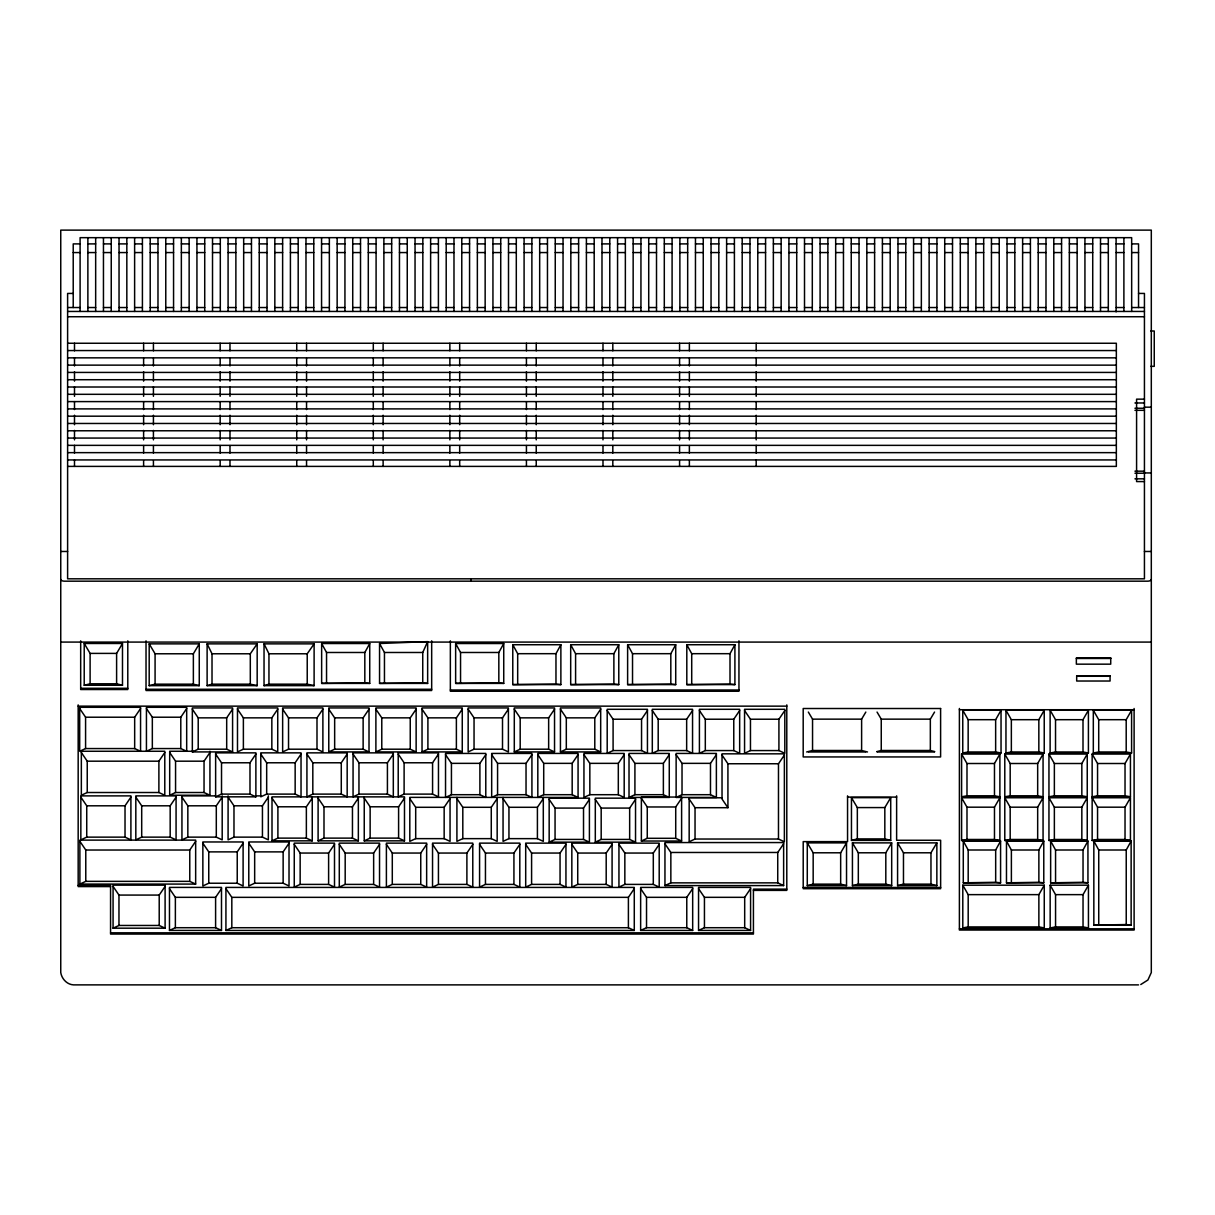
<?xml version="1.0" encoding="UTF-8"?>
<svg xmlns="http://www.w3.org/2000/svg" width="1215" height="1215" viewBox="0 0 1215 1215"><rect width="100%" height="100%" fill="white"/><g stroke="black" fill="none" stroke-linecap="round" stroke-linejoin="round"><path stroke-width="1.5" d="M427.65 683.407L422.744 682.876L422.744 652.485L427.65 641.626L379.551 643.525L379.551 683.407L427.65 683.407L427.65 641.626M369.74 683.407L364.819 682.876L364.819 652.485L369.74 643.525L321.641 643.525L321.641 683.407L369.74 683.407L369.74 643.525M503.739 683.407L498.833 682.876L498.833 652.485L503.739 643.525L455.64 643.525L455.64 683.407L503.739 683.407L503.739 643.525M560.874 684.607L555.969 684.075L555.969 653.685L560.874 644.725L512.776 644.725L512.776 684.607L560.874 684.607L560.874 644.725M618.784 684.607L613.879 684.075L613.879 653.685L618.784 644.725L570.686 644.725L570.686 684.607L618.784 684.607L618.784 644.725M675.722 684.607L670.817 684.075L670.817 653.685L675.722 644.725L627.623 644.725L627.623 684.607L675.722 684.607L675.722 644.725M734.908 684.607L730.002 684.075L730.002 653.685L734.908 644.725L686.809 644.725L686.809 684.607L734.908 684.607L734.908 644.725M1000.583 882.819L995.677 882.287L995.677 849.999L1000.583 841.038L963.282 841.038L963.282 882.819L1000.583 882.819L1000.583 841.038M1043.776 882.819L1038.871 882.287L1038.871 849.999L1043.776 841.038L1006.476 841.038L1006.476 882.819L1043.776 882.819L1043.776 841.038M1087.941 882.819L1083.036 882.287L1083.036 849.999L1087.941 841.038L1050.641 841.038L1050.641 882.819L1087.941 882.819L1087.941 841.038M1131.135 925.086L1126.229 924.554L1126.229 849.999L1131.135 841.038L1093.834 841.038L1093.834 925.086L1131.135 925.086L1131.135 841.038M1001.038 752.981L995.647 751.979L995.647 719.69L1001.038 710.243L962.766 710.243L962.766 752.981L1001.038 752.981L1001.038 710.243M999.884 796.797L994.477 795.795L994.477 763.506L999.884 754.059L961.597 754.059L961.597 796.797L999.884 796.797L999.884 754.059M1044.232 752.981L1038.84 751.979L1038.84 719.69L1044.232 710.243L1005.959 710.243L1005.959 752.981L1044.232 752.981L1044.232 710.243M999.884 840.476L994.477 839.474L994.477 807.185L999.884 797.754L961.597 797.754L961.597 840.476L999.884 840.476L999.884 797.754M1043.062 796.797L1037.671 795.795L1037.671 763.506L1043.062 754.059L1004.79 754.059L1004.79 796.797L1043.062 796.797L1043.062 754.059M1088.412 752.981L1083.005 751.979L1083.005 719.69L1088.412 710.243L1050.125 710.243L1050.125 752.981L1088.412 752.981L1088.412 710.243M1043.062 840.476L1037.671 839.474L1037.671 807.185L1043.062 797.754L1004.79 797.754L1004.79 840.476L1043.062 840.476L1043.062 797.754M1087.243 796.797L1081.836 795.795L1081.836 763.506L1087.243 754.059L1048.955 754.059L1048.955 796.797L1087.243 796.797L1087.243 754.059M1131.59 752.981L1126.199 751.979L1126.199 719.69L1131.59 710.243L1093.318 710.243L1093.318 752.981L1131.59 752.981L1131.59 710.243M1087.243 840.476L1081.836 839.474L1081.836 807.185L1087.243 797.754L1048.955 797.754L1048.955 840.476L1087.243 840.476L1087.243 797.754M1044.262 927.926L1038.871 926.924L1038.871 894.635L1044.262 885.188L962.796 885.188L962.796 927.926L1044.262 927.926L1044.262 885.188M1130.436 796.797L1125.029 795.795L1125.029 763.506L1130.436 754.059L1092.148 754.059L1092.148 796.797L1130.436 796.797L1130.436 754.059M1130.436 840.476L1125.029 839.474L1125.029 807.185L1130.436 797.754L1092.148 797.754L1092.148 840.476L1130.436 840.476L1130.436 797.754M1088.443 927.926L1083.036 926.924L1083.036 894.635L1088.443 885.188L1050.155 885.188L1050.155 927.926L1088.443 927.926L1088.443 885.188M122.487 685.26L116.61 683.787L116.61 653.397L122.487 643.479L84.215 643.479L84.215 685.26L122.487 685.26L122.487 643.479M199.26 685.64L193.367 684.167L193.367 653.776L199.26 643.859L149.187 643.859L149.187 685.64L199.26 685.64L199.26 643.859M867.51 751.964L861.617 750.49L861.617 719.143L865.824 712.066M846.536 885.614L840.659 884.14L840.659 852.793L846.536 842.876L807.276 842.876L807.276 885.614L846.536 885.614L846.536 842.876M934.76 751.599L930.341 750.49L930.341 719.143L934.548 712.066M890.717 840.4L884.824 838.912L884.824 807.58L890.717 797.663L851.457 797.663L851.457 840.4L890.717 840.4L890.717 797.663M891.688 885.614L885.811 884.14L885.811 852.793L891.688 842.876L852.429 842.876L852.429 885.614L891.688 885.614L891.688 842.876M936.856 885.614L930.963 884.14L930.963 852.793L936.856 842.876L897.581 842.876L897.581 885.614L936.856 885.614L936.856 842.876M134.668 748.562L85.582 748.562L79.689 751.28L79.689 707.297L140.56 707.297L140.56 751.28L134.668 748.562L134.668 717.215L140.56 708.542M180.792 748.562L152.331 748.562L146.438 751.28L146.438 707.297L186.685 707.297L186.685 751.28L180.792 748.562L180.792 717.215L186.685 708.542M125.023 837.135L86.736 837.135L80.843 839.854L80.843 795.886L130.901 795.886L130.901 839.854L125.023 837.135L125.023 805.803L130.901 797.131M158.892 792.514L87.237 792.514L81.344 795.248L81.344 751.265L164.784 751.265L164.784 795.248L158.892 792.514L158.892 761.182L164.784 752.51M232.581 751.918L192.335 751.918L192.335 707.935L232.581 707.935L232.581 751.918L226.689 749.199L226.689 717.852L232.581 709.18M170.176 837.135L141.699 837.135L135.822 839.854L135.822 795.886L176.069 795.886L176.069 839.854L170.176 837.135L170.176 805.803L176.069 797.131M209.937 751.265L209.937 795.248L204.044 792.514L204.044 761.182L209.937 752.51M271.841 749.199L243.38 749.199L237.487 751.918L237.487 707.935L277.734 707.935L277.734 751.918L271.841 749.199L271.841 717.852L277.734 709.18M222.193 795.886L222.193 839.854L216.3 837.135L216.3 805.803L222.193 797.131M165.103 928.184L113.071 928.184L113.071 885.158L165.103 885.158L165.103 928.184L159.211 925.466L159.211 895.075L165.103 886.388M195.661 884.08L79.886 884.08L79.886 840.112L195.661 840.112L195.661 884.08L189.768 881.361L189.768 850.029L195.661 841.342M255.879 796.827L215.632 796.827L215.632 752.86L255.879 752.86L255.879 796.827L249.986 794.109L249.986 762.777L255.879 754.09M316.993 749.199L288.532 749.199L282.639 751.918L282.639 707.935L322.886 707.935L322.886 751.918L316.993 749.199L316.993 717.852L322.886 709.18M268.333 795.886L268.333 839.854L262.44 837.135L262.44 805.803L268.333 797.131M295.154 794.109L266.677 794.109L260.785 796.827L260.785 752.86L301.031 752.86L301.031 796.827L295.154 794.109L295.154 762.777L301.031 754.09M237.229 883.229L208.752 883.229L202.859 885.948L202.859 841.965L243.106 841.965L243.106 885.948L237.229 883.229L237.229 851.882L243.106 843.21M221.495 930.432L169.477 930.432L169.477 887.406L221.495 887.406L221.495 930.432L215.602 927.713L215.602 897.323L221.495 888.651M369.011 751.918L328.779 751.918L328.779 707.935L369.011 707.935L369.011 751.918L363.133 749.199L363.133 717.852L369.011 709.18M312.255 796.873L312.255 840.841L306.362 838.122L306.362 806.79L312.255 798.103M341.278 794.109L312.817 794.109L306.924 796.827L306.924 752.86L347.171 752.86L347.171 796.827L341.278 794.109L341.278 762.777L347.171 754.09M283.141 883.229L254.664 883.229L248.786 885.948L248.786 841.965L289.018 841.965L289.018 885.948L283.141 883.229L283.141 851.882L289.018 843.21M416.137 751.918L375.891 751.918L375.891 707.935L416.137 707.935L416.137 751.918L410.245 749.199L410.245 717.852L416.137 709.18M358.349 796.873L358.349 840.841L352.456 838.122L352.456 806.79L358.349 798.103M387.418 794.109L358.957 794.109L353.064 796.827L353.064 752.86L393.311 752.86L393.311 796.827L387.418 794.109L387.418 762.777L393.311 754.09M328.612 884.399L300.151 884.399L294.258 887.117L294.258 843.134L334.505 843.134L334.505 887.117L328.612 884.399L328.612 853.051L334.505 844.379M462.262 751.918L422.03 751.918L422.03 707.935L462.262 707.935L462.262 751.918L456.384 749.199L456.384 717.852L462.262 709.18M312.255 840.841L272.008 840.841L272.008 796.873L404.489 796.873L404.489 840.841L398.596 838.122L398.596 806.79L404.489 798.103M432.57 794.109L404.109 794.109L398.216 796.827L398.216 752.86L438.463 752.86L438.463 796.827L432.57 794.109L432.57 762.777L438.463 754.09M373.643 884.399L345.182 884.399L339.289 887.117L339.289 843.134L379.536 843.134L379.536 887.117L373.643 884.399L373.643 853.051L379.536 844.379M502.509 749.199L474.047 749.199L468.155 751.918L468.155 707.935L508.402 707.935L508.402 751.918L502.509 749.199L502.509 717.852L508.402 709.18M450.051 797.374L450.051 841.357L444.158 838.639L444.158 807.292L450.051 798.62M479.895 794.701L451.433 794.701L445.541 797.42L445.541 753.437L485.787 753.437L485.787 797.42L479.895 794.701L479.895 763.354L485.787 754.682M420.755 884.399L392.293 884.399L386.4 887.117L386.4 843.134L426.647 843.134L426.647 887.117L420.755 884.399L420.755 853.051L426.647 844.379M554.541 751.918L514.294 751.918L514.294 707.935L554.541 707.935L554.541 751.918L548.648 749.199L548.648 717.852L554.541 709.18M497.163 797.374L497.163 841.357L491.27 838.639L491.27 807.292L497.163 798.62M526.034 794.701L497.573 794.701L491.68 797.42L491.68 753.437L531.927 753.437L531.927 797.42L526.034 794.701L526.034 763.354L531.927 754.682M466.894 884.399L438.433 884.399L432.54 887.117L432.54 843.134L472.787 843.134L472.787 887.117L466.894 884.399L466.894 853.051L472.787 844.379M600.681 751.918L560.434 751.918L560.434 707.935L600.681 707.935L600.681 751.918L594.788 749.199L594.788 717.852L600.681 709.18M543.302 797.374L543.302 841.357L537.41 838.639L537.41 807.292L543.302 798.62M572.174 794.701L543.712 794.701L537.82 797.42L537.82 753.437L578.067 753.437L578.067 797.42L572.174 794.701L572.174 763.354L578.067 754.682M513.93 884.399L485.453 884.399L479.576 887.117L479.576 843.134L519.807 843.134L519.807 887.117L513.93 884.399L513.93 853.051L519.807 844.379M641.55 750.566L613.089 750.566L607.196 753.285L607.196 709.302L647.443 709.302L647.443 753.285L641.55 750.566L641.55 719.219L647.443 710.547M589.412 842.147L549.165 842.147L549.165 798.164L589.412 798.164L589.412 842.147L583.519 839.428L583.519 808.081L589.412 799.409M618.313 794.701L589.837 794.701L583.944 797.42L583.944 753.437L624.191 753.437L624.191 797.42L618.313 794.701L618.313 763.354L624.191 754.682M560.054 884.399L531.593 884.399L525.7 887.117L525.7 843.134L565.947 843.134L565.947 887.117L560.054 884.399L560.054 853.051L565.947 844.379M686.657 750.566L658.196 750.566L652.303 753.285L652.303 709.302L692.55 709.302L692.55 753.285L686.657 750.566L686.657 719.219L692.55 710.547M635.536 842.147L595.304 842.147L595.304 798.164L635.536 798.164L635.536 842.147L629.659 839.428L629.659 808.081L635.536 799.409M669.268 797.42L629.021 797.42L629.021 753.437L669.268 753.437L669.268 797.42L663.375 794.701L663.375 763.354L669.268 754.682M606.194 884.399L577.732 884.399L571.84 887.117L571.84 843.134L612.087 843.134L612.087 887.117L606.194 884.399L606.194 853.051L612.087 844.379M733.769 750.566L705.308 750.566L699.415 753.285L699.415 709.302L739.662 709.302L739.662 753.285L733.769 750.566L733.769 719.219L739.662 710.547M681.615 841.023L641.368 841.023L641.368 797.055L681.615 797.055L681.615 841.023L675.722 838.304L675.722 806.973L681.615 798.285M716.379 797.42L676.132 797.42L676.132 753.437L716.379 753.437L716.379 797.42L710.486 794.701L710.486 763.354L716.379 754.682M653.306 884.399L624.844 884.399L618.951 887.117L618.951 843.134L659.198 843.134L659.198 887.117L653.306 884.399L653.306 853.051L659.198 844.379M634.276 930.447L225.929 930.447L225.929 887.421L634.276 887.421L634.276 930.447L628.398 927.728L628.398 897.338L634.276 888.651M778.921 750.566L750.46 750.566L744.567 753.285L744.567 709.302L784.814 709.302L784.814 753.285L778.921 750.566L778.921 719.219L784.814 710.547M692.672 930.432L640.639 930.432L640.639 887.406L692.672 887.406L692.672 930.432L686.779 927.713L686.779 897.323L692.672 888.651M689.163 799.03L695.041 807.702L727.922 807.702L722.029 799.03L722.029 753.832L784.374 753.832L784.374 841.752L778.481 839.033L778.481 763.749L784.374 755.077M750.581 930.432L698.549 930.432L698.549 887.406L750.581 887.406L750.581 930.432L744.689 927.713L744.689 897.323L750.581 888.651M783.629 885.583L664.954 885.583L664.954 842.557L783.629 842.557L783.629 885.583L777.737 882.865L777.737 852.474L783.629 843.787M257.17 685.64L250.305 684.167L250.305 653.776L257.17 643.859L207.112 643.859L207.112 685.64L257.17 685.64L257.17 643.859M314.108 685.64L307.228 684.167L307.228 653.776L314.108 643.859L264.035 643.859L264.035 685.64L314.108 685.64L314.108 643.859M192.335 751.918L198.212 749.199L226.689 749.199M193.474 751.265L169.69 751.265L169.69 795.248L175.567 792.514L204.044 792.514M215.632 796.827L221.525 794.109L249.986 794.109M328.779 751.918L334.657 749.199L363.133 749.199M79.886 884.08L85.779 881.361L189.768 881.361M216.3 837.135L187.839 837.135L181.946 839.854L181.946 795.886L214.873 795.886M375.891 751.918L381.783 749.199L410.245 749.199M262.44 837.135L233.979 837.135L228.086 839.854L228.086 795.886M422.03 751.918L427.908 749.199L456.384 749.199M272.008 840.841L277.901 838.122L306.362 838.122M113.071 928.184L118.964 925.466L159.211 925.466M318.102 796.873L318.102 840.841L323.995 838.122L352.456 838.122M514.294 751.918L520.187 749.199L548.648 749.199M169.477 930.432L175.37 927.713L215.602 927.713M364.242 796.873L364.242 840.841L370.135 838.122L398.596 838.122M560.434 751.918L566.312 749.199L594.788 749.199M444.158 838.639L415.697 838.639L409.804 841.357L409.804 797.374L578.067 797.42M225.929 930.447L231.822 927.728L628.398 927.728M491.27 838.639L462.809 838.639L456.916 841.357L456.916 797.374M537.41 838.639L508.948 838.639L503.056 841.357L503.056 797.374M629.021 797.42L634.913 794.701L663.375 794.701M549.165 842.147L555.058 839.428L583.519 839.428M676.132 797.42L682.025 794.701L710.486 794.701M595.304 842.147L601.182 839.428L629.659 839.428M641.368 841.023L647.261 838.304L675.722 838.304M778.481 839.033L695.041 839.033L689.163 841.752L689.163 797.784L722.029 797.784M664.954 885.583L670.847 882.865L777.737 882.865M640.639 930.432L646.532 927.713L686.779 927.713M698.549 930.432L704.442 927.713L744.689 927.713M207.112 685.64L212.017 684.167L250.305 684.167M264.035 685.64L268.955 684.167L307.228 684.167M84.215 685.26L90.107 683.787L116.61 683.787M149.187 685.64L155.08 684.167L193.367 684.167M806.654 751.964L812.546 750.49L861.617 750.49M876.835 751.599L881.255 750.49L930.341 750.49M851.457 840.4L857.334 838.912L884.824 838.912M807.276 885.614L813.169 884.14L840.659 884.14M852.429 885.614L858.322 884.14L885.811 884.14M897.581 885.614L903.474 884.14L930.963 884.14M1140.779 984.53L1147.902 980.004L1151.304 972.562L1151.304 230.121L60.75 230.121L60.75 972.562C61.752 978.85 66.947 984.53 73.492 984.879L1138.561 984.879M962.766 752.981L968.158 751.979L995.647 751.979M1005.959 752.981L1011.351 751.979L1038.84 751.979M1050.125 752.981L1055.531 751.979L1083.005 751.979M1093.318 752.981L1098.709 751.979L1126.199 751.979M961.597 796.797L966.988 795.795L994.477 795.795M1004.79 796.797L1010.181 795.795L1037.671 795.795M1048.955 796.797L1054.362 795.795L1081.836 795.795M1092.148 796.797L1097.555 795.795L1125.029 795.795M961.597 840.476L966.988 839.474L994.477 839.474M1004.79 840.476L1010.181 839.474L1037.671 839.474M1048.955 840.476L1054.362 839.474L1081.836 839.474M1092.148 840.476L1097.555 839.474L1125.029 839.474M962.796 927.926L968.188 926.924L1038.871 926.924M1050.155 927.926L1055.562 926.924L1083.036 926.924M321.641 683.407L364.819 682.876M379.551 683.407L422.744 682.876M455.64 683.407L498.833 682.876M512.776 684.607L555.969 684.075M570.686 684.607L613.879 684.075M627.623 684.607L670.817 684.075M686.809 684.607L730.002 684.075M963.282 882.819L995.677 882.287M1006.476 882.819L1038.871 882.287M1050.641 882.819L1083.036 882.287M1093.834 925.086L1126.229 924.554M80.099 243.896L73.219 243.896L73.219 307.532M87.875 243.896L95.666 243.896M103.457 243.896L111.248 243.896M119.04 243.896L126.831 243.896M134.622 243.896L142.413 243.896M150.204 243.896L157.98 243.896M165.772 243.896L173.563 243.896M181.354 243.896L189.145 243.896M196.936 243.896L204.728 243.896M212.519 243.896L220.31 243.896M228.086 243.896L235.877 243.896M243.668 243.896L251.459 243.896M259.251 243.896L267.042 243.896M274.833 243.896L282.624 243.896M290.415 243.896L298.191 243.896M305.983 243.896L313.774 243.896M321.565 243.896L329.356 243.896M337.147 243.896L344.939 243.896M352.73 243.896L360.521 243.896M368.297 243.896L376.088 243.896M383.879 243.896L391.67 243.896M399.462 243.896L407.253 243.896M415.044 243.896L422.835 243.896M430.626 243.896L438.402 243.896M446.194 243.896L453.985 243.896M461.776 243.896L469.567 243.896M477.358 243.896L485.149 243.896M492.941 243.896L500.732 243.896M508.508 243.896L516.299 243.896M524.09 243.896L531.881 243.896M539.673 243.896L547.464 243.896M555.255 243.896L563.046 243.896M570.837 243.896L578.613 243.896M586.405 243.896L594.196 243.896M601.987 243.896L609.778 243.896M617.569 243.896L625.361 243.896M633.152 243.896L640.943 243.896M648.719 243.896L656.51 243.896M664.301 243.896L672.092 243.896M679.884 243.896L687.675 243.896M695.466 243.896L703.257 243.896M711.048 243.896L718.824 243.896M726.616 243.896L734.407 243.896M742.198 243.896L749.989 243.896M757.78 243.896L765.572 243.896M773.363 243.896L781.154 243.896M788.93 243.896L796.721 243.896M804.512 243.896L812.303 243.896M820.095 243.896L827.886 243.896M835.677 243.896L843.468 243.896M851.244 243.896L859.035 243.896M866.827 243.896L874.618 243.896M882.409 243.896L890.2 243.896M897.991 243.896L905.783 243.896M913.574 243.896L921.35 243.896M929.141 243.896L936.932 243.896M944.723 243.896L952.514 243.896M960.306 243.896L968.097 243.896M975.888 243.896L983.679 243.896M991.455 243.896L999.246 243.896M1007.038 243.896L1014.829 243.896M1022.62 243.896L1030.411 243.896M1038.202 243.896L1045.994 243.896M1053.785 243.896L1061.561 243.896M1069.352 243.896L1077.143 243.896M1084.934 243.896L1092.725 243.896M1100.517 243.896L1108.308 243.896M1116.099 243.896L1123.89 243.896M1131.666 243.896L1138.546 243.896L1138.546 307.532M73.219 252.568L80.099 252.568M87.875 252.568L95.666 252.568M103.457 252.568L111.248 252.568M119.04 252.568L126.831 252.568M134.622 252.568L142.413 252.568M150.204 252.568L157.98 252.568M165.772 252.568L173.563 252.568M181.354 252.568L189.145 252.568M196.936 252.568L204.728 252.568M212.519 252.568L220.31 252.568M228.086 252.568L235.877 252.568M243.668 252.568L251.459 252.568M259.251 252.568L267.042 252.568M274.833 252.568L282.624 252.568M290.415 252.568L298.191 252.568M305.983 252.568L313.774 252.568M321.565 252.568L329.356 252.568M337.147 252.568L344.939 252.568M352.73 252.568L360.521 252.568M368.297 252.568L376.088 252.568M383.879 252.568L391.67 252.568M399.462 252.568L407.253 252.568M415.044 252.568L422.835 252.568M430.626 252.568L438.402 252.568M446.194 252.568L453.985 252.568M461.776 252.568L469.567 252.568M477.358 252.568L485.149 252.568M492.941 252.568L500.732 252.568M508.508 252.568L516.299 252.568M524.09 252.568L531.881 252.568M539.673 252.568L547.464 252.568M555.255 252.568L563.046 252.568M570.837 252.568L578.613 252.568M586.405 252.568L594.196 252.568M601.987 252.568L609.778 252.568M617.569 252.568L625.361 252.568M633.152 252.568L640.943 252.568M648.719 252.568L656.51 252.568M664.301 252.568L672.092 252.568M679.884 252.568L687.675 252.568M695.466 252.568L703.257 252.568M711.048 252.568L718.824 252.568M726.616 252.568L734.407 252.568M742.198 252.568L749.989 252.568M757.78 252.568L765.572 252.568M773.363 252.568L781.154 252.568M788.93 252.568L796.721 252.568M804.512 252.568L812.303 252.568M820.095 252.568L827.886 252.568M835.677 252.568L843.468 252.568M851.244 252.568L859.035 252.568M866.827 252.568L874.618 252.568M882.409 252.568L890.2 252.568M897.991 252.568L905.783 252.568M913.574 252.568L921.35 252.568M929.141 252.568L936.932 252.568M944.723 252.568L952.514 252.568M960.306 252.568L968.097 252.568M975.888 252.568L983.679 252.568M991.455 252.568L999.246 252.568M1007.038 252.568L1014.829 252.568M1022.62 252.568L1030.411 252.568M1038.202 252.568L1045.994 252.568M1053.785 252.568L1061.561 252.568M1069.352 252.568L1077.143 252.568M1084.934 252.568L1092.725 252.568M1100.517 252.568L1108.308 252.568M1116.099 252.568L1123.89 252.568M1131.666 252.568L1138.546 252.568M73.219 293.438L67.615 293.438L67.615 578.811L1144.439 578.811L1144.439 293.438L1138.546 293.438M67.615 307.532L80.099 307.532M87.875 307.532L95.666 307.532M103.457 307.532L111.248 307.532M119.04 307.532L126.831 307.532M134.622 307.532L142.413 307.532M150.204 307.532L157.98 307.532M165.772 307.532L173.563 307.532M181.354 307.532L189.145 307.532M196.936 307.532L204.728 307.532M212.519 307.532L220.31 307.532M228.086 307.532L235.877 307.532M243.668 307.532L251.459 307.532M259.251 307.532L267.042 307.532M274.833 307.532L282.624 307.532M290.415 307.532L298.191 307.532M305.983 307.532L313.774 307.532M321.565 307.532L329.356 307.532M337.147 307.532L344.939 307.532M352.73 307.532L360.521 307.532M368.297 307.532L376.088 307.532M383.879 307.532L391.67 307.532M399.462 307.532L407.253 307.532M415.044 307.532L422.835 307.532M430.626 307.532L438.402 307.532M446.194 307.532L453.985 307.532M461.776 307.532L469.567 307.532M477.358 307.532L485.149 307.532M492.941 307.532L500.732 307.532M508.508 307.532L516.299 307.532M524.09 307.532L531.881 307.532M539.673 307.532L547.464 307.532M555.255 307.532L563.046 307.532M570.837 307.532L578.613 307.532M586.405 307.532L594.196 307.532M601.987 307.532L609.778 307.532M617.569 307.532L625.361 307.532M633.152 307.532L640.943 307.532M648.719 307.532L656.51 307.532M664.301 307.532L672.092 307.532M679.884 307.532L687.675 307.532M695.466 307.532L703.257 307.532M711.048 307.532L718.824 307.532M726.616 307.532L734.407 307.532M742.198 307.532L749.989 307.532M757.78 307.532L765.572 307.532M773.363 307.532L781.154 307.532M788.93 307.532L796.721 307.532M804.512 307.532L812.303 307.532M820.095 307.532L827.886 307.532M835.677 307.532L843.468 307.532M851.244 307.532L859.035 307.532M866.827 307.532L874.618 307.532M882.409 307.532L890.2 307.532M897.991 307.532L905.783 307.532M913.574 307.532L921.35 307.532M929.141 307.532L936.932 307.532M944.723 307.532L952.514 307.532M960.306 307.532L968.097 307.532M975.888 307.532L983.679 307.532M991.455 307.532L999.246 307.532M1007.038 307.532L1014.829 307.532M1022.62 307.532L1030.411 307.532M1038.202 307.532L1045.994 307.532M1053.785 307.532L1061.561 307.532M1069.352 307.532L1077.143 307.532M1084.934 307.532L1092.725 307.532M1100.517 307.532L1108.308 307.532M1116.099 307.532L1123.89 307.532M1131.666 307.532L1144.439 307.532M67.615 311.45L1144.439 311.45M67.615 316.735L1144.439 316.735M1150.818 330.996L1154.25 330.996L1154.25 366.338L1150.818 366.338M67.615 343.253L1116.342 343.253L1116.342 466.393L67.615 466.393M67.615 350.558L1116.342 350.558M67.615 357.848L1116.342 357.848M67.615 365.138L1116.342 365.138M67.615 372.428L1116.342 372.428M67.615 379.718L1116.342 379.718M67.615 387.008L1116.342 387.008M67.615 394.313L1116.342 394.313M1144.439 399.158L1136.587 399.158L1136.587 481.58L1144.439 481.58M67.615 401.603L1116.342 401.603M1134.947 402.97L1144.439 402.97M1144.439 407.177L1151.304 407.177M1134.947 408.255L1144.439 408.255M67.615 408.893L1116.342 408.893M1134.947 410.321L1144.439 410.321M67.615 416.183L1116.342 416.183M67.615 423.473L1116.342 423.473M67.615 430.778L1116.342 430.778M67.615 438.068L1116.342 438.068M67.615 445.358L1116.342 445.358M67.615 452.648L1116.342 452.648M67.615 459.938L1116.342 459.938M1134.947 471.177L1144.439 471.177M1144.439 472.939L1151.304 472.939M1134.947 473.227L1144.439 473.227M1134.947 478.831L1144.439 478.831M60.75 551.473L67.615 551.473M1144.439 551.473L1151.304 551.473M60.75 642.082L1151.304 642.082M321.641 643.525L326.546 652.485L364.819 652.485M379.551 643.525L384.456 652.485L422.744 652.485M455.64 643.525L460.546 652.485L498.833 652.485M84.215 643.479L90.107 653.397L116.61 653.397M149.187 643.859L155.08 653.776L193.367 653.776M207.112 643.859L212.017 653.776L250.305 653.776M264.035 643.859L268.955 653.776L307.228 653.776M512.776 644.725L517.681 653.685L555.969 653.685M570.686 644.725L575.591 653.685L613.879 653.685M627.623 644.725L632.529 653.685L670.817 653.685M686.809 644.725L691.715 653.685L730.002 653.685M1076.353 658.469L1110.723 658.469M1076.687 676.269L1110.07 676.269M80.676 688.282L127.788 688.282M146.028 689.269L431.674 689.269M450.355 689.999L738.948 689.999M78.17 706.143L786.788 706.143M959.394 709.727L1134.111 709.727M79.689 708.542L85.582 717.215L134.668 717.215M146.438 708.542L152.331 717.215L180.792 717.215M192.335 709.18L198.212 717.852L226.689 717.852M237.487 709.18L243.38 717.852L271.841 717.852M282.639 709.18L288.532 717.852L316.993 717.852M328.779 709.18L334.657 717.852L363.133 717.852M375.891 709.18L381.783 717.852L410.245 717.852M422.03 709.18L427.908 717.852L456.384 717.852M468.155 709.18L474.047 717.852L502.509 717.852M514.294 709.18L520.187 717.852L548.648 717.852M560.434 709.18L566.312 717.852L594.788 717.852M607.196 710.547L613.089 719.219L641.55 719.219M652.303 710.547L658.196 719.219L686.657 719.219M699.415 710.547L705.308 719.219L733.769 719.219M744.567 710.547L750.46 719.219L778.921 719.219M808.34 712.066L812.546 719.143L861.617 719.143M877.048 712.066L881.255 719.143L930.341 719.143M962.766 710.243L968.158 719.69L995.647 719.69M1005.959 710.243L1011.351 719.69L1038.84 719.69M1050.125 710.243L1055.531 719.69L1083.005 719.69M1093.318 710.243L1098.709 719.69L1126.199 719.69M808.491 751.964L865.672 751.964M877.215 751.964L934.381 751.964M81.344 752.51L87.237 761.182L158.892 761.182M169.69 752.51L175.567 761.182L204.044 761.182M215.632 754.09L221.525 762.777L249.986 762.777M260.785 754.09L266.677 762.777L295.154 762.777M306.924 754.09L312.817 762.777L341.278 762.777M353.064 754.09L358.957 762.777L387.418 762.777M398.216 754.09L404.109 762.777L432.57 762.777M445.541 754.682L451.433 763.354L479.895 763.354M491.68 754.682L497.573 763.354L526.034 763.354M537.82 754.682L543.712 763.354L572.174 763.354M583.944 754.682L589.837 763.354L618.313 763.354M629.021 754.682L634.913 763.354L663.375 763.354M676.132 754.682L682.025 763.354L710.486 763.354M961.597 754.059L966.988 763.506L994.477 763.506M1004.79 754.059L1010.181 763.506L1037.671 763.506M1048.955 754.059L1054.362 763.506L1081.836 763.506M1092.148 754.059L1097.555 763.506L1125.029 763.506M722.029 755.077L727.922 763.749L778.481 763.749M169.69 795.248L209.937 795.248M255.53 795.886L261.012 795.886M847.554 797.086L896.624 797.086M80.843 797.131L86.736 805.803L125.023 805.803M135.822 797.131L141.699 805.803L170.176 805.803M181.946 797.131L187.839 805.803L216.3 805.803M228.086 797.131L233.979 805.803L262.44 805.803M272.008 798.103L277.901 806.79L306.362 806.79M318.102 798.103L323.995 806.79L352.456 806.79M364.242 798.103L370.135 806.79L398.596 806.79M641.368 798.285L647.261 806.973L675.722 806.973M409.804 798.62L415.697 807.292L444.158 807.292M456.916 798.62L462.809 807.292L491.27 807.292M503.056 798.62L508.948 807.292L537.41 807.292M961.597 797.754L966.988 807.185L994.477 807.185M1004.79 797.754L1010.181 807.185L1037.671 807.185M1048.955 797.754L1054.362 807.185L1081.836 807.185M1092.148 797.754L1097.555 807.185L1125.029 807.185M851.457 797.663L857.334 807.58L884.824 807.58M549.165 799.409L555.058 808.081L583.519 808.081M595.304 799.409L601.182 808.081L629.659 808.081M318.102 840.841L358.349 840.841M364.242 840.841L404.489 840.841M79.886 841.342L85.779 850.029L189.768 850.029M963.282 841.038L968.188 849.999L995.677 849.999M1006.476 841.038L1011.381 849.999L1038.871 849.999M1050.641 841.038L1055.562 849.999L1083.036 849.999M1093.834 841.038L1098.74 849.999L1126.229 849.999M202.859 843.21L208.752 851.882L237.229 851.882M248.786 843.21L254.664 851.882L283.141 851.882M664.954 843.787L670.847 852.474L777.737 852.474M807.276 842.876L813.169 852.793L840.659 852.793M852.429 842.876L858.322 852.793L885.811 852.793M897.581 842.876L903.474 852.793L930.963 852.793M294.258 844.379L300.151 853.051L328.612 853.051M339.289 844.379L345.182 853.051L373.643 853.051M386.4 844.379L392.293 853.051L420.755 853.051M432.54 844.379L438.433 853.051L466.894 853.051M479.576 844.379L485.453 853.051L513.93 853.051M525.7 844.379L531.593 853.051L560.054 853.051M571.84 844.379L577.732 853.051L606.194 853.051M618.951 844.379L624.844 853.051L653.306 853.051M78.17 885.34L110.565 885.34L110.565 934.062L753.422 934.062L753.422 889.137L786.788 889.137M110.565 886.586L78.17 886.586L78.17 704.897M803.206 887.466L940.638 887.466M753.422 890.382L786.788 890.382L786.788 704.897M962.796 885.188L968.188 894.635L1038.871 894.635M1050.155 885.188L1055.562 894.635L1083.036 894.635M113.071 886.388L118.964 895.075L159.211 895.075M169.477 888.651L175.37 897.323L215.602 897.323M225.929 888.651L231.822 897.338L628.398 897.338M640.639 888.651L646.532 897.323L686.779 897.323M698.549 888.651L704.442 897.323L744.689 897.323M959.394 928.807L1134.111 928.807M110.565 932.816L753.422 932.816M1134.111 708.482L1134.111 930.037L959.394 930.037L959.394 708.482M1131.666 311.45L1131.666 237.669L80.099 237.669L80.099 311.45M1123.89 237.669L1123.89 311.45M1116.099 237.669L1116.099 311.875M1108.308 237.669L1108.308 311.45M1100.517 237.669L1100.517 311.45M1098.74 849.999L1098.74 924.554M1098.709 719.69L1098.709 751.979M1097.555 763.506L1097.555 795.795M1097.555 807.185L1097.555 839.474M1092.725 237.669L1092.725 311.45M1084.934 237.669L1084.934 311.45M1077.143 237.669L1077.143 311.45M1069.352 237.669L1069.352 311.45M1061.561 237.669L1061.561 311.45M1055.531 719.69L1055.531 751.979M1055.562 849.999L1055.562 882.287M1055.562 894.635L1055.562 926.924M1054.362 763.506L1054.362 795.795M1054.362 807.185L1054.362 839.474M1053.785 237.669L1053.785 311.45M1045.994 237.669L1045.994 311.45M1038.202 237.669L1038.202 311.45M1030.411 237.669L1030.411 311.45M1022.62 237.669L1022.62 311.45M1014.829 237.669L1014.829 311.45M1011.351 719.69L1011.351 751.979M1011.381 849.999L1011.381 882.287M1010.181 763.506L1010.181 795.795M1010.181 807.185L1010.181 839.474M1007.038 237.669L1007.038 311.45M999.246 237.669L999.246 311.45M991.455 237.669L991.455 311.45M983.679 237.669L983.679 311.45M975.888 237.669L975.888 311.45M968.158 719.69L968.158 751.979M968.188 849.999L968.188 882.287M968.188 894.635L968.188 926.924M968.097 237.669L968.097 311.45M966.988 763.506L966.988 795.795M966.988 807.185L966.988 839.474M960.306 237.669L960.306 311.45M952.514 237.669L952.514 311.45M944.723 237.669L944.723 311.45M936.932 237.669L936.932 311.45M929.141 237.669L929.141 311.45M921.35 237.669L921.35 311.45M913.574 237.669L913.574 311.45M905.783 237.669L905.783 311.45M903.474 852.793L903.474 884.14M897.991 237.669L897.991 311.45M896.624 795.84L896.624 840.264L940.638 840.264L940.638 888.697L803.206 888.697L803.206 841.63L847.554 841.63L847.554 795.84M890.2 237.669L890.2 311.45M882.409 237.669L882.409 311.45M881.255 719.143L881.255 750.49M874.618 237.669L874.618 311.45M866.827 237.669L866.827 311.45M859.035 237.669L859.035 311.45M858.322 852.793L858.322 884.14M857.334 807.58L857.334 838.912M851.244 237.669L851.244 311.45M843.468 237.669L843.468 311.45M835.677 237.669L835.677 311.45M827.886 237.669L827.886 311.45M820.095 237.669L820.095 311.45M813.169 852.793L813.169 884.14M812.546 719.143L812.546 750.49M812.303 237.669L812.303 311.45M804.512 237.669L804.512 311.45M796.721 237.669L796.721 311.45M788.93 237.669L788.93 311.45M781.154 237.669L781.154 311.45M773.363 237.669L773.363 311.45M765.572 237.669L765.572 311.45M757.78 237.669L757.78 311.45M756.186 343.253L756.186 350.831M756.186 357.848L756.186 365.988M756.186 371.668L756.186 381.146M756.186 386.826L756.186 396.303M756.186 401.603L756.186 409.561M756.186 415.241L756.186 424.718M756.186 430.399L756.186 439.876M756.186 445.358L756.186 453.134M756.186 459.938L756.186 466.393M750.46 719.219L750.46 750.566M749.989 237.669L749.989 311.45M742.198 237.669L742.198 311.45M738.948 640.837L738.948 691.244L450.355 691.244L450.355 640.837M734.407 237.669L734.407 311.45M727.922 763.749L727.922 807.702M726.616 237.669L726.616 311.45M718.824 237.669L718.824 311.45M711.048 237.669L711.048 311.45M705.308 719.219L705.308 750.566M704.442 897.323L704.442 927.713M703.257 237.669L703.257 311.45M695.466 237.669L695.466 311.45M695.041 807.702L695.041 839.033M691.715 653.685L691.715 684.075M689.376 343.253L689.376 350.831M689.376 358.41L689.376 365.988M689.376 371.668L689.376 381.146M689.376 386.826L689.376 396.303M689.376 401.983L689.376 409.561M689.376 415.241L689.376 424.718M689.376 430.399L689.376 439.876M689.376 445.556L689.376 453.134M689.376 460.713L689.376 466.393M687.675 237.669L687.675 311.45M682.025 763.354L682.025 794.701M679.884 237.669L679.884 311.45M679.565 343.253L679.565 350.831M679.565 358.41L679.565 365.988M679.565 371.668L679.565 381.146M679.565 386.826L679.565 396.303M679.565 401.983L679.565 409.561M679.565 415.241L679.565 424.718M679.565 430.399L679.565 439.876M679.565 445.556L679.565 453.134M679.565 460.713L679.565 466.393M672.092 237.669L672.092 311.45M670.847 852.474L670.847 882.865M664.301 237.669L664.301 311.45M658.196 719.219L658.196 750.566M656.51 237.669L656.51 311.45M648.719 237.669L648.719 311.45M647.261 806.973L647.261 838.304M646.532 897.323L646.532 927.713M640.943 237.669L640.943 311.45M634.913 763.354L634.913 794.701M633.152 237.669L633.152 311.45M632.529 653.685L632.529 684.075M625.361 237.669L625.361 311.45M624.844 853.051L624.844 884.399M617.569 237.669L617.569 311.45M613.089 719.219L613.089 750.566M612.816 343.253L612.816 350.831M612.816 358.41L612.816 365.988M612.816 371.668L612.816 381.146M612.816 386.826L612.816 396.303M612.816 401.983L612.816 409.561M612.816 415.241L612.816 424.718M612.816 430.399L612.816 439.876M612.816 445.556L612.816 453.134M612.816 460.713L612.816 466.393M609.778 237.669L609.778 311.45M602.989 343.253L602.989 350.831M602.989 358.41L602.989 365.988M602.989 371.668L602.989 381.146M602.989 386.826L602.989 396.303M602.989 401.983L602.989 409.561M602.989 415.241L602.989 424.718M602.989 430.399L602.989 439.876M602.989 445.556L602.989 453.134M602.989 460.713L602.989 466.393M601.987 237.669L601.987 311.45M601.182 808.081L601.182 839.428M594.196 237.669L594.196 311.45M589.837 763.354L589.837 794.701M586.405 237.669L586.405 311.45M578.613 237.669L578.613 311.45M577.732 853.051L577.732 884.399M575.591 653.685L575.591 684.075M570.837 237.669L570.837 311.45M566.312 717.852L566.312 749.199M563.046 237.669L563.046 311.45M555.255 237.669L555.255 311.45M555.058 808.081L555.058 839.428M547.464 237.669L547.464 311.45M543.712 763.354L543.712 794.701M539.673 237.669L539.673 311.45M536.24 343.253L536.24 350.831M536.24 358.41L536.24 365.988M536.24 371.668L536.24 381.146M536.24 386.826L536.24 396.303M536.24 401.983L536.24 409.561M536.24 415.241L536.24 424.718M536.24 430.399L536.24 439.876M536.24 445.556L536.24 453.134M536.24 460.713L536.24 466.393M531.881 237.669L531.881 311.45M531.593 853.051L531.593 884.399M526.429 343.253L526.429 350.831M526.429 358.41L526.429 365.988M526.429 371.668L526.429 381.146M526.429 386.826L526.429 396.303M526.429 401.983L526.429 409.561M526.429 415.241L526.429 424.718M526.429 430.399L526.429 439.876M526.429 445.556L526.429 453.134M526.429 460.713L526.429 466.393M524.09 237.669L524.09 311.45M520.187 717.852L520.187 749.199M517.681 653.685L517.681 684.075M516.299 237.669L516.299 311.45M508.948 807.292L508.948 838.639M508.508 237.669L508.508 311.45M500.732 237.669L500.732 311.45M497.573 763.354L497.573 794.701M492.941 237.669L492.941 311.45M485.453 853.051L485.453 884.399M485.149 237.669L485.149 311.45M477.358 237.669L477.358 311.45M474.047 717.852L474.047 749.199M471.056 578.811L471.056 581.18M469.567 237.669L469.567 311.45M462.809 807.292L462.809 838.639M461.776 237.669L461.776 311.45M460.546 652.485L460.546 682.876M459.68 343.253L459.68 350.831M459.68 358.41L459.68 365.988M459.68 371.668L459.68 381.146M459.68 386.826L459.68 396.303M459.68 401.983L459.68 409.561M459.68 415.241L459.68 424.718M459.68 430.399L459.68 439.876M459.68 445.556L459.68 453.134M459.68 460.713L459.68 466.393M453.985 237.669L453.985 311.45M451.433 763.354L451.433 794.701M449.869 343.253L449.869 350.831M449.869 358.41L449.869 365.988M449.869 371.668L449.869 381.146M449.869 386.826L449.869 396.303M449.869 401.983L449.869 409.561M449.869 415.241L449.869 424.718M449.869 430.399L449.869 439.876M449.869 445.556L449.869 453.134M449.869 460.713L449.869 466.393M446.194 237.669L446.194 311.45M438.402 237.669L438.402 311.45M438.433 853.051L438.433 884.399M431.674 640.837L431.674 690.515L146.028 690.515L146.028 640.837M430.626 237.669L430.626 311.45M427.908 717.852L427.908 749.199M422.835 237.669L422.835 311.45M415.697 807.292L415.697 838.639M415.044 237.669L415.044 311.45M407.253 237.669L407.253 311.45M404.109 762.777L404.109 794.109M399.462 237.669L399.462 311.45M392.293 853.051L392.293 884.399M391.67 237.669L391.67 311.45M384.456 652.485L384.456 682.876M383.879 237.669L383.879 311.45M383.12 343.253L383.12 350.831M383.12 358.41L383.12 365.988M383.12 371.668L383.12 381.146M383.12 386.826L383.12 396.303M383.12 401.983L383.12 409.561M383.12 415.241L383.12 424.718M383.12 430.399L383.12 439.876M383.12 445.556L383.12 453.134M383.12 460.713L383.12 466.393M381.783 717.852L381.783 749.199M376.088 237.669L376.088 311.45M373.294 343.253L373.294 350.831M373.294 358.41L373.294 365.988M373.294 371.668L373.294 381.146M373.294 386.826L373.294 396.303M373.294 401.983L373.294 409.561M373.294 415.241L373.294 424.718M373.294 430.399L373.294 439.876M373.294 445.556L373.294 453.134M373.294 460.713L373.294 466.393M370.135 806.79L370.135 838.122M368.297 237.669L368.297 311.45M360.521 237.669L360.521 311.45M358.957 762.777L358.957 794.109M352.73 237.669L352.73 311.45M345.182 853.051L345.182 884.399M344.939 237.669L344.939 311.45M337.147 237.669L337.147 311.45M334.657 717.852L334.657 749.199M329.356 237.669L329.356 311.45M326.546 652.485L326.546 682.876M323.995 806.79L323.995 838.122M321.565 237.669L321.565 311.45M313.774 237.669L313.774 311.45M312.817 762.777L312.817 794.109M306.545 343.253L306.545 350.831M306.545 358.41L306.545 365.988M306.545 371.668L306.545 381.146M306.545 386.826L306.545 396.303M306.545 401.983L306.545 409.561M306.545 415.241L306.545 424.718M306.545 430.399L306.545 439.876M306.545 445.556L306.545 453.134M306.545 460.713L306.545 466.393M305.983 237.669L305.983 311.45M300.151 853.051L300.151 884.399M298.191 237.669L298.191 311.45M296.733 343.253L296.733 350.831M296.733 358.41L296.733 365.988M296.733 371.668L296.733 381.146M296.733 386.826L296.733 396.303M296.733 401.983L296.733 409.561M296.733 415.241L296.733 424.718M296.733 430.399L296.733 439.876M296.733 445.556L296.733 453.134M296.733 460.713L296.733 466.393M290.415 237.669L290.415 311.45M288.532 717.852L288.532 749.199M282.624 237.669L282.624 311.45M277.901 806.79L277.901 838.122M274.833 237.669L274.833 311.45M268.955 653.776L268.955 684.167M267.042 237.669L267.042 311.45M266.677 762.777L266.677 794.109M259.251 237.669L259.251 311.45M254.664 851.882L254.664 883.229M251.459 237.669L251.459 311.45M243.668 237.669L243.668 311.45M243.38 717.852L243.38 749.199M235.877 237.669L235.877 311.45M233.979 805.803L233.979 837.135M231.822 897.338L231.822 927.728M229.984 343.253L229.984 350.831M229.984 358.41L229.984 365.988M229.984 371.668L229.984 381.146M229.984 386.826L229.984 396.303M229.984 401.983L229.984 409.561M229.984 415.241L229.984 424.718M229.984 430.399L229.984 439.876M229.984 445.556L229.984 453.134M229.984 460.713L229.984 466.393M228.086 237.669L228.086 311.45M221.525 762.777L221.525 794.109M220.31 237.669L220.31 311.45M220.173 343.253L220.173 350.831M220.173 358.41L220.173 365.988M220.173 371.668L220.173 381.146M220.173 386.826L220.173 396.303M220.173 401.983L220.173 409.561M220.173 415.241L220.173 424.718M220.173 430.399L220.173 439.876M220.173 445.556L220.173 453.134M220.173 460.713L220.173 466.393M212.519 237.669L212.519 311.45M212.017 653.776L212.017 684.167M208.752 851.882L208.752 883.229M204.728 237.669L204.728 311.45M198.212 717.852L198.212 749.199M196.936 237.669L196.936 311.45M189.145 237.669L189.145 311.45M187.839 805.803L187.839 837.135M181.354 237.669L181.354 311.45M175.567 761.182L175.567 792.514M175.37 897.323L175.37 927.713M173.563 237.669L173.563 311.45M165.772 237.669L165.772 311.45M157.98 237.669L157.98 311.45M155.08 653.776L155.08 684.167M153.424 343.253L153.424 350.831M153.424 358.41L153.424 365.988M153.424 371.668L153.424 381.146M153.424 386.826L153.424 396.303M153.424 401.983L153.424 409.561M153.424 415.241L153.424 424.718M153.424 430.399L153.424 439.876M153.424 445.556L153.424 453.134M153.424 460.713L153.424 466.393M152.331 717.215L152.331 748.562M150.204 237.669L150.204 311.45M143.613 343.253L143.613 350.831M143.613 358.41L143.613 365.988M143.613 371.668L143.613 381.146M143.613 386.826L143.613 396.303M143.613 401.983L143.613 409.561M143.613 415.241L143.613 424.718M143.613 430.399L143.613 439.876M143.613 445.556L143.613 453.134M143.613 460.713L143.613 466.393M142.413 237.669L142.413 311.45M141.699 805.803L141.699 837.135M134.622 237.669L134.622 311.45M127.788 640.837L127.788 689.528L80.676 689.528L80.676 640.837M126.831 237.669L126.831 311.45M119.04 237.669L119.04 311.45M118.964 895.075L118.964 925.466M111.248 237.669L111.248 311.45M103.457 237.669L103.457 311.45M95.666 237.669L95.666 311.45M90.107 653.397L90.107 683.787M87.875 237.669L87.875 311.45M87.237 761.182L87.237 792.514M86.736 805.803L86.736 837.135M85.779 850.029L85.779 881.361M85.582 717.215L85.582 748.562M74.495 343.253L74.495 350.831M74.495 357.848L74.495 365.988M74.495 371.668L74.495 381.146M74.495 386.826L74.495 396.303M74.495 401.603L74.495 409.561M74.495 415.241L74.495 424.718M74.495 430.399L74.495 439.876M74.495 445.358L74.495 453.134M74.495 459.938L74.495 466.393M1151.304 579.388A3.736 1.792 0 0 1 1147.568 581.18L64.486 581.18A3.736 1.792 0 0 1 60.75 579.388M1110.723 657.968L1076.353 657.968L1076.353 664.165L1110.723 664.165L1110.723 657.968M1110.07 675.768L1076.687 675.768L1076.687 681.023L1110.07 681.023L1110.07 675.768M940.607 708.512L803.191 708.512L803.191 756.945L940.607 756.945L940.607 708.512"/></g></svg>
